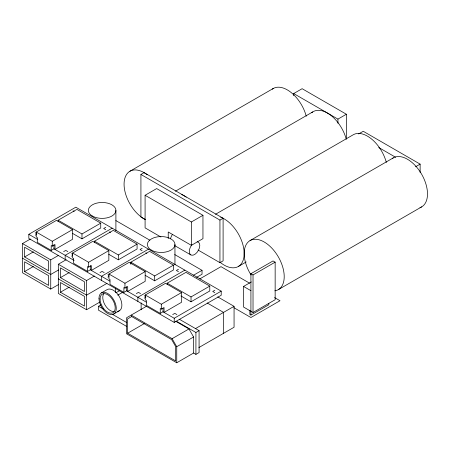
<?xml version="1.0" encoding="UTF-8"?>
<svg xmlns="http://www.w3.org/2000/svg" width="450" height="450" viewBox="0 0 450 450"><rect width="100%" height="100%" fill="white"/><g stroke="black" fill="none" stroke-linecap="round" stroke-linejoin="round"><path stroke-width="0.67" d="M129.932 171.236L273.218 88.509M28.823 234.321L75.814 207.191L221.209 291.133L221.209 295.267L174.218 322.397L28.823 238.455L28.823 234.321L37.794 239.501M51.21 250.408L37.305 242.381L37.305 237.516L36.248 236.903L36.248 232.037L56.481 220.359L72.495 229.607L72.495 239.338L55.001 249.435L55.001 244.569L52.262 246.15L51.21 245.542L51.21 250.408L53.949 248.828L74.143 260.483M58.151 221.602L58.151 220.213L76.905 209.385L100.733 223.144L100.733 228.009L81.979 238.838L72.45 233.336M35.196 235.204L36.776 234.287M145.176 219.499L140.923 217.046L140.923 174.465L144.084 172.637L223.104 218.261L223.104 260.843L219.943 262.665L198.062 250.031M58.556 284.552L50.738 289.063L22.5 272.762L22.5 243.568L30.319 239.051M293.692 95.647L293.692 93.561L302.124 88.695L346.376 114.244L346.376 138.578M24.609 256.95L48.628 270.816L48.628 261.084L24.609 247.213L24.609 256.95L33.384 251.882M36.248 232.037L52.262 241.284L72.495 229.607M160.926 237.015L145.091 227.874L145.091 195.272L156.684 188.578L202.956 215.297L202.956 238.652L191.368 245.346L168.232 231.986L168.232 238.59M58.151 220.213L81.979 233.972L100.733 223.144M24.609 271.547L48.628 285.418L48.628 275.681L24.609 261.816L24.609 271.547L33.384 266.479M63.641 251.623L65.751 250.408L67.854 251.623M105.784 227.295L103.68 228.51L105.784 229.725M22.5 243.568L50.738 259.869L58.556 255.352M175.433 191.199L313.256 111.628A28.311 16.346 60 0 1 346.281 139.326M112.163 228.178L65.171 255.308L65.171 259.442M87.559 271.395L73.654 263.363L73.654 258.497L72.596 257.889L72.596 253.024L92.829 241.346L108.844 250.594L108.844 260.325L91.35 270.422L91.35 265.556L88.611 267.137L87.559 266.529L87.559 271.395L90.298 269.814L109.89 281.126M94.5 242.589L94.5 241.2L113.254 230.372L137.081 244.131L137.081 248.996L118.328 259.824L108.799 254.317M71.544 256.185L72.596 255.578M99.788 302.108L86.558 309.746L58.32 293.445L58.32 264.246L66.139 259.734M58.556 269.955L50.738 274.466L22.5 258.165M60.429 277.627L84.454 291.499L84.454 281.767L60.429 267.896L60.429 277.627L69.21 272.559M72.596 253.024L88.611 262.271L108.844 250.594M293.692 93.561L337.944 119.109L346.376 114.244M94.5 241.2L118.328 254.959L137.081 244.131M60.429 292.23L84.454 306.096L84.454 296.364L60.429 282.499L60.429 292.23L69.21 287.162M99.99 272.61L102.099 271.395L104.203 272.61M142.132 248.282L140.029 249.497L142.132 250.712M58.32 264.246L86.558 280.547L94.376 276.036M145.091 195.272L191.368 221.985L202.956 215.297M148.511 249.159L101.52 276.289L101.52 280.429M123.907 292.382L110.002 284.349L110.002 279.484L108.945 278.876L108.945 274.011L129.178 262.333L145.192 271.575L145.192 281.312L127.699 291.409L127.699 286.543L124.959 288.124L123.907 287.516L123.907 292.382L126.647 290.801L146.239 302.113M130.849 264.268L130.849 262.181L149.602 251.359L173.43 265.118L173.43 269.983L154.676 280.811L145.148 275.304M215.466 214.312L353.289 134.741A28.311 16.346 60 0 1 386.319 162.444M107.893 277.172L108.945 276.564M358.633 133.931L363.229 131.276L420.126 164.126L420.126 172.468M107.004 283.343L86.558 295.149L58.32 278.848M140.923 174.465L219.943 220.084L223.104 218.261M101.52 292.838L107.134 289.603A12.217 7.054 60 0 1 120.094 298.063A12.217 7.054 60 0 1 117.562 311.316M108.945 274.011L124.959 283.258L145.192 271.575M116.027 292.731L119.644 290.649M126.788 326.492L98.488 310.157L98.488 306.264L100.901 304.875M117.754 295.144L122.574 292.359M130.849 262.181L154.676 275.946L173.43 265.118M136.339 293.597L138.448 292.382L140.558 293.597M178.481 269.263L176.377 270.484L178.481 271.699M184.86 270.146L137.869 297.276L137.869 301.416M160.256 313.369L146.351 305.336L146.351 300.471L145.294 299.863L145.294 294.998L165.527 283.314L181.541 292.562L181.541 302.293L164.047 312.396L164.047 307.524L161.308 309.111L160.256 308.498L160.256 313.369L162.996 311.782L174.218 318.262L221.209 291.133M113.737 314.004L119.351 310.764M167.197 284.558L167.197 283.168L185.951 272.34L209.779 286.099L209.779 290.97L191.025 301.793L180.9 295.948M144.242 298.159L145.822 297.248M250.037 240.581L393.328 157.854M193.539 275.231L202.033 270.332L202.033 274.224L196.571 277.374M146.351 306.349L126.596 317.756L126.596 333.816L176.743 362.767L193.601 353.036L195.919 354.375L199.08 352.553L199.08 330.649L179.601 319.404M131.861 316.434L127.648 318.87L127.648 333.208L175.691 360.945L175.691 346.607L171.675 339.643L131.664 316.547M199.794 278.904L220.995 266.659L249.587 283.168M145.294 294.998L161.308 304.239L181.541 292.562M238.314 266.501L246.206 261.945M415.53 166.776L420.126 164.126M127.648 333.208L144.506 323.471M167.197 283.168L191.025 296.927L209.779 286.099M172.688 314.584L174.797 313.369L176.906 314.584M214.836 290.25L212.726 291.471L214.836 292.686M249.862 310.326L249.862 314.471L250.92 315.079L250.92 273.718L273.043 260.944L275.153 262.159L275.153 299.734L253.024 312.508L243.546 307.035L243.546 286.436L251.319 281.947M250.92 273.718L253.024 274.933L275.153 262.159M131.231 315.079L172.108 338.681L188.966 328.95L193.601 336.977L193.601 353.036M195.261 328.725L234.062 306.321L234.062 327.246L198.866 347.563M176.439 321.233L195.919 332.477L199.08 330.649M176.743 362.767L176.743 346.708L193.601 336.977M278.347 289.614L421.639 206.888M250.92 315.079L268.83 304.74L268.83 303.356M378.697 147.504L395.646 157.292M274.523 297.562L279.996 300.724L250.92 317.514L233.888 307.682M174.819 245.683L190.822 254.919M243.546 286.436L250.92 290.694M115.858 220.579L149.839 240.199M174.724 254.565L202.033 270.332M73.125 210.87L74.177 211.477M109.474 231.857L110.526 232.464M145.822 252.844L146.874 253.451M217.744 296.899L234.062 306.321M207.208 302.979L223.526 312.401L223.526 333.326M35.196 232.768L36.776 233.679M71.544 253.755L72.596 254.362M107.893 274.742L108.945 275.349M144.242 295.729L145.822 296.64M175.742 321.311L188.966 328.95M98.488 306.264L103.309 309.043M112.337 314.257L126.788 322.599M172.108 338.681L176.743 346.708M337.944 119.109L337.944 123.283M253.024 274.933L253.024 312.508M219.943 220.084L219.943 262.665M195.919 332.477L195.919 354.375M191.368 221.985L191.368 245.346M191.025 296.927L191.025 301.793M174.949 244.519L174.949 264.87M174.218 318.262L174.218 322.397M162.996 308.306L162.996 311.782M161.308 304.239L161.308 309.111M154.676 275.946L154.676 280.811M141.137 302.901L141.137 309.741M126.647 286.627L126.647 290.801M124.959 283.258L124.959 288.124M118.328 254.959L118.328 259.824M115.903 210.431L115.903 230.782M115.425 288.214L115.425 292.387M90.298 265.641L90.298 269.814M88.611 262.271L88.611 267.137M86.558 280.547L86.558 309.746M81.979 233.972L81.979 238.838M53.949 244.654L53.949 248.828M52.262 241.284L52.262 246.15M50.738 259.869L50.738 289.063M114.137 311.614A10.716 6.188 60 0 1 104.991 304.942A10.716 6.188 60 0 1 103.787 293.687M145.243 219.499A28.311 16.346 60 0 1 124.093 183.066A28.311 16.346 60 0 1 147.218 174.735M197.167 241.701A7.436 4.292 -60 0 1 198.568 250.059A7.436 4.292 -60 0 1 190.513 254.706A7.436 4.292 -60 0 1 191.908 244.738M170.494 238.894A7.436 4.292 -60 0 1 172.558 234.298M251.078 274.995A28.311 16.346 60 0 1 250.431 240.368A28.311 16.346 60 0 1 280.018 260.072A28.311 16.346 60 0 1 274.838 290.818M392.31 158.529A28.311 16.346 60 0 1 421.897 174.662A28.311 16.346 60 0 1 419.963 207.653M220.674 217.209A28.311 16.346 60 0 1 244.17 253.946A28.311 16.346 60 0 1 219.988 262.187M311.76 112.691A28.311 16.346 60 0 1 312.739 111.943M181.8 194.569A28.311 16.346 60 0 1 186.21 197.089M272.205 89.19A28.311 16.346 60 0 1 306.242 116.212M98.989 298.434A12.217 7.054 60 0 0 111.949 314.556A12.217 7.054 60 0 0 111.949 297.276A12.217 7.054 60 0 0 98.989 298.434M100.052 299.048A10.716 6.188 60 0 0 111.42 313.183A10.716 6.188 60 0 0 111.42 298.029A10.716 6.188 60 0 0 100.052 299.048M151.447 250.138A13.77 7.948 0 0 0 174.482 246.578A13.77 7.948 0 0 0 157.618 236.841A13.77 7.948 0 0 0 151.447 250.138M92.402 216.051A13.77 7.948 0 0 0 115.436 212.49A13.77 7.948 0 0 0 98.573 202.753A13.77 7.948 0 0 0 92.402 216.051"/></g></svg>
